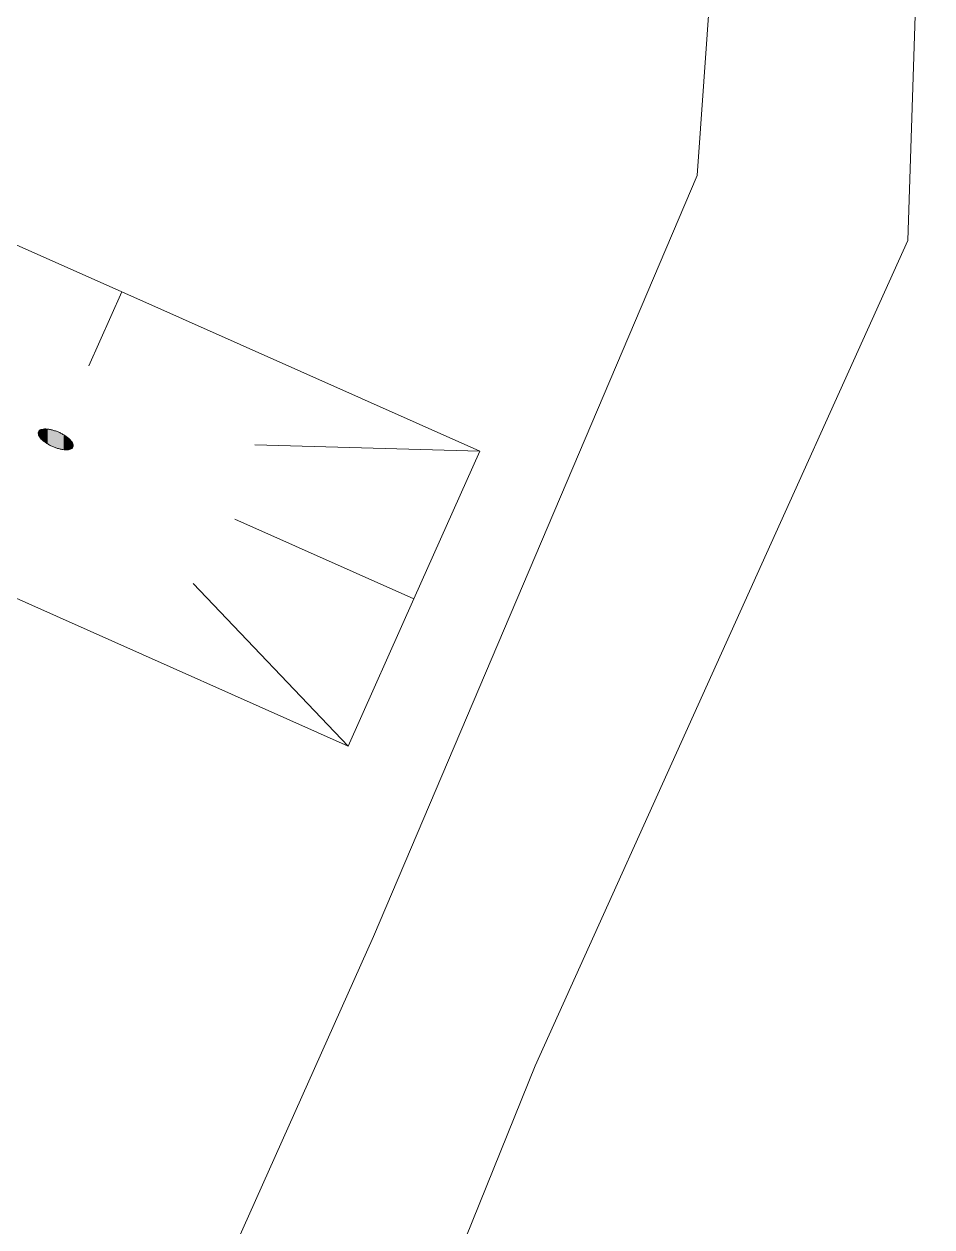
# Model space of a CAD drawing. Extents: x 1000 to 4000, y -5000 to -1000.
# Drawn here: x 1627.06 to 1636.06, y -4050.74 to -4038.81 of the extents above; entities that cross this region are included whole.
import ezdxf

# ---------------------------------------------------------------- set-up
doc = ezdxf.new("R2010")
doc.units = 0
doc.header["$MEASUREMENT"] = 0
doc.layers.add('СЛОЙ_24', color=7, linetype='CONTINUOUS')
doc.layers.add('СЛОЙ_7', color=7, linetype='CONTINUOUS')

msp = doc.modelspace()

# ---------------------------------------------------------------- linework, layer by layer
at = {"layer": 'СЛОЙ_24', "color": 253, "linetype": 'Continuous', "lineweight": 0}
for points in [[(1634.935, -4011.763), (1635.657, -4018.025), (1636.058, -4033.648), (1635.818, -4040.953), (1632.126, -4049.142), (1627.23, -4061.265), (1617.198, -4077.562)], [(1633.961, -4020.397), (1634.156, -4034.291), (1633.731, -4040.311), (1630.521, -4047.858), (1625.465, -4059.177), (1615.513, -4076.037)]]:
    msp.add_lwpolyline(points, dxfattribs=at)
at = {"layer": 'СЛОЙ_7', "color": 253, "linetype": 'Continuous', "lineweight": 0}
for p, q in [((1624.472, -4039.883), (1628.026, -4041.465)), ((1628.026, -4041.465), (1627.7, -4042.198)), ((1628.026, -4041.465), (1631.576, -4043.045)), ((1627.202, -4042.852), (1627.202, -4042.852)), ((1631.576, -4043.045), (1629.345, -4042.983)), ((1630.923, -4044.51), (1631.576, -4043.045)), ((1630.923, -4044.51), (1629.149, -4043.718)), ((1626.722, -4044.39), (1630.272, -4045.97)), ((1630.272, -4045.97), (1628.736, -4044.356)), ((1630.272, -4045.97), (1630.923, -4044.51))]:
    msp.add_line(p, q, dxfattribs=at)
for centre, radius, start, end in [((1627.233, -4042.865), 0.0346, 156.5559, 182.3403), ((1627.252, -4042.864), 0.0533, 182.6824, 202.0684), ((1627.233, -4042.866), 0.0346, 129.6514, 155.4358), ((1627.291, -4042.849), 0.0949, 201.7939, 214.9806), ((1627.245, -4042.88), 0.0533, 109.9233, 129.3093), ((1627.259, -4042.92), 0.0949, 97.0111, 110.1978), ((1627.268, -4042.985), 0.161, 88.0084, 97.2716), ((1627.266, -4043.069), 0.245, 81.1686, 88.1654), ((1627.253, -4043.155), 0.332, 75.5561, 81.2601), ((1627.235, -4043.226), 0.405, 70.6172, 75.6139), ((1627.222, -4043.265), 0.447, 65.977, 70.6593), ((1627.222, -4043.265), 0.447, 61.3324, 66.0147), ((1627.242, -4043.229), 0.405, 56.3778, 61.3745), ((1627.345, -4042.812), 0.161, 214.7201, 223.9833), ((1627.406, -4042.754), 0.245, 223.8263, 230.8231), ((1627.462, -4042.686), 0.332, 230.7316, 236.4356), ((1627.502, -4042.626), 0.405, 236.3778, 241.3745), ((1627.523, -4042.59), 0.447, 241.3324, 246.0147), ((1627.523, -4042.59), 0.447, 245.977, 250.6593), ((1627.283, -4043.169), 0.332, 50.7316, 56.4356), ((1627.338, -4043.101), 0.245, 43.8263, 50.8231), ((1627.399, -4043.043), 0.161, 34.7201, 43.9833), ((1627.454, -4043.006), 0.0949, 21.7939, 34.9806), ((1627.512, -4042.989), 0.0346, 309.6514, 335.4358), ((1627.493, -4042.991), 0.0533, 2.6824, 22.0684), ((1627.511, -4042.99), 0.0346, 336.5559, 2.3403), ((1627.509, -4042.629), 0.405, 250.6172, 255.6139), ((1627.492, -4042.7), 0.332, 255.5561, 261.2601), ((1627.479, -4042.786), 0.245, 261.1686, 268.1654), ((1627.477, -4042.87), 0.161, 268.0084, 277.2716), ((1627.485, -4042.936), 0.0949, 277.0111, 290.1978), ((1627.5, -4042.975), 0.0533, 289.9233, 309.3093)]:
    msp.add_arc(centre, radius, start, end, dxfattribs=at)
for points in [[(1627.2, -4042.874), (1627.199, -4042.859), (1627.2, -4042.858)], [(1627.199, -4042.872), (1627.199, -4042.86), (1627.199, -4042.859)], [(1627.199, -4042.872), (1627.199, -4042.859), (1627.2, -4042.874)], [(1627.199, -4042.871), (1627.199, -4042.861), (1627.199, -4042.86)], [(1627.199, -4042.871), (1627.199, -4042.86), (1627.199, -4042.872)], [(1627.199, -4042.87), (1627.199, -4042.862), (1627.199, -4042.861)], [(1627.199, -4042.87), (1627.199, -4042.861), (1627.199, -4042.871)], [(1627.199, -4042.869), (1627.199, -4042.863), (1627.199, -4042.862)], [(1627.199, -4042.869), (1627.199, -4042.862), (1627.199, -4042.87)], [(1627.199, -4042.868), (1627.199, -4042.864), (1627.199, -4042.863)], [(1627.199, -4042.868), (1627.199, -4042.863), (1627.199, -4042.869)], [(1627.199, -4042.867), (1627.199, -4042.865), (1627.199, -4042.864)], [(1627.199, -4042.867), (1627.199, -4042.864), (1627.199, -4042.868)], [(1627.201, -4042.878), (1627.2, -4042.855), (1627.201, -4042.854)], [(1627.2, -4042.877), (1627.2, -4042.856), (1627.2, -4042.855)], [(1627.2, -4042.877), (1627.2, -4042.855), (1627.201, -4042.878)], [(1627.2, -4042.876), (1627.2, -4042.857), (1627.2, -4042.856)], [(1627.2, -4042.876), (1627.2, -4042.856), (1627.2, -4042.877)], [(1627.2, -4042.874), (1627.2, -4042.858), (1627.2, -4042.857)], [(1627.2, -4042.874), (1627.2, -4042.857), (1627.2, -4042.876)], [(1627.2, -4042.874), (1627.2, -4042.858), (1627.2, -4042.874)], [(1627.201, -4042.881), (1627.201, -4042.853), (1627.201, -4042.852)], [(1627.201, -4042.881), (1627.201, -4042.852), (1627.202, -4042.881)], [(1627.202, -4042.881), (1627.201, -4042.852), (1627.202, -4042.852)], [(1627.201, -4042.879), (1627.201, -4042.854), (1627.201, -4042.853)], [(1627.201, -4042.879), (1627.201, -4042.853), (1627.201, -4042.881)], [(1627.201, -4042.878), (1627.201, -4042.854), (1627.201, -4042.879)], [(1627.203, -4042.885), (1627.202, -4042.85), (1627.203, -4042.849)], [(1627.202, -4042.883), (1627.202, -4042.852), (1627.202, -4042.85)], [(1627.202, -4042.883), (1627.202, -4042.85), (1627.202, -4042.884)], [(1627.202, -4042.884), (1627.202, -4042.85), (1627.202, -4042.85)], [(1627.202, -4042.884), (1627.202, -4042.85), (1627.203, -4042.885)], [(1627.202, -4042.881), (1627.202, -4042.852), (1627.202, -4042.883)], [(1627.204, -4042.888), (1627.203, -4042.848), (1627.204, -4042.847)], [(1627.203, -4042.886), (1627.203, -4042.849), (1627.203, -4042.848)], [(1627.203, -4042.886), (1627.203, -4042.848), (1627.204, -4042.888)], [(1627.203, -4042.885), (1627.203, -4042.849), (1627.203, -4042.886)], [(1627.205, -4042.89), (1627.204, -4042.846), (1627.205, -4042.845)], [(1627.204, -4042.889), (1627.204, -4042.847), (1627.204, -4042.846)], [(1627.204, -4042.889), (1627.204, -4042.846), (1627.205, -4042.89)], [(1627.204, -4042.888), (1627.204, -4042.847), (1627.204, -4042.889)], [(1627.205, -4042.89), (1627.205, -4042.845), (1627.206, -4042.891)], [(1627.206, -4042.891), (1627.205, -4042.845), (1627.206, -4042.845)], [(1627.207, -4042.893), (1627.206, -4042.844), (1627.207, -4042.843)], [(1627.206, -4042.893), (1627.206, -4042.845), (1627.206, -4042.844)], [(1627.206, -4042.893), (1627.206, -4042.844), (1627.207, -4042.893)], [(1627.206, -4042.891), (1627.206, -4042.845), (1627.206, -4042.893)], [(1627.208, -4042.895), (1627.207, -4042.843), (1627.208, -4042.842)], [(1627.207, -4042.893), (1627.207, -4042.843), (1627.208, -4042.895)], [(1627.209, -4042.897), (1627.208, -4042.842), (1627.209, -4042.841)], [(1627.208, -4042.895), (1627.208, -4042.842), (1627.208, -4042.896)], [(1627.208, -4042.896), (1627.208, -4042.842), (1627.208, -4042.842)], [(1627.208, -4042.896), (1627.208, -4042.842), (1627.209, -4042.897)], [(1627.21, -4042.898), (1627.209, -4042.841), (1627.21, -4042.84)], [(1627.209, -4042.897), (1627.209, -4042.841), (1627.21, -4042.898)], [(1627.211, -4042.9), (1627.21, -4042.84), (1627.211, -4042.839)], [(1627.21, -4042.898), (1627.21, -4042.84), (1627.211, -4042.9)], [(1627.212, -4042.903), (1627.211, -4042.839), (1627.212, -4042.838)], [(1627.211, -4042.9), (1627.211, -4042.839), (1627.211, -4042.901)], [(1627.211, -4042.901), (1627.211, -4042.839), (1627.211, -4042.839)], [(1627.211, -4042.901), (1627.211, -4042.839), (1627.212, -4042.903)], [(1627.212, -4042.903), (1627.212, -4042.838), (1627.213, -4042.903)], [(1627.213, -4042.903), (1627.212, -4042.838), (1627.213, -4042.838)], [(1627.214, -4042.905), (1627.213, -4042.838), (1627.214, -4042.837)], [(1627.213, -4042.903), (1627.213, -4042.838), (1627.214, -4042.905)], [(1627.215, -4042.906), (1627.214, -4042.837), (1627.215, -4042.836)], [(1627.214, -4042.905), (1627.214, -4042.837), (1627.215, -4042.906)], [(1627.215, -4042.906), (1627.215, -4042.836), (1627.216, -4042.908)], [(1627.216, -4042.908), (1627.215, -4042.836), (1627.216, -4042.836)], [(1627.217, -4042.909), (1627.216, -4042.836), (1627.217, -4042.835)], [(1627.216, -4042.908), (1627.216, -4042.836), (1627.217, -4042.909)], [(1627.218, -4042.91), (1627.217, -4042.835), (1627.218, -4042.834)], [(1627.217, -4042.909), (1627.217, -4042.835), (1627.218, -4042.91)], [(1627.218, -4042.91), (1627.218, -4042.834), (1627.219, -4042.911)], [(1627.219, -4042.911), (1627.218, -4042.834), (1627.219, -4042.834)], [(1627.22, -4042.913), (1627.219, -4042.834), (1627.22, -4042.833)], [(1627.219, -4042.911), (1627.219, -4042.834), (1627.22, -4042.913)], [(1627.22, -4042.913), (1627.22, -4042.833), (1627.221, -4042.914)], [(1627.221, -4042.914), (1627.22, -4042.833), (1627.221, -4042.833)], [(1627.222, -4042.915), (1627.221, -4042.833), (1627.222, -4042.832)], [(1627.221, -4042.914), (1627.221, -4042.833), (1627.222, -4042.915)], [(1627.222, -4042.915), (1627.222, -4042.832), (1627.223, -4042.916)], [(1627.223, -4042.916), (1627.222, -4042.832), (1627.223, -4042.832)], [(1627.224, -4042.918), (1627.223, -4042.832), (1627.224, -4042.831)], [(1627.223, -4042.916), (1627.223, -4042.832), (1627.224, -4042.918)], [(1627.224, -4042.918), (1627.224, -4042.831), (1627.225, -4042.919)], [(1627.225, -4042.919), (1627.224, -4042.831), (1627.225, -4042.831)], [(1627.227, -4042.921), (1627.225, -4042.831), (1627.227, -4042.83)], [(1627.225, -4042.919), (1627.225, -4042.831), (1627.227, -4042.921)], [(1627.227, -4042.921), (1627.227, -4042.83), (1627.228, -4042.922)], [(1627.228, -4042.922), (1627.227, -4042.83), (1627.228, -4042.83)], [(1627.229, -4042.923), (1627.228, -4042.83), (1627.229, -4042.829)], [(1627.228, -4042.922), (1627.228, -4042.83), (1627.229, -4042.923)], [(1627.229, -4042.923), (1627.229, -4042.829), (1627.23, -4042.924)], [(1627.23, -4042.924), (1627.229, -4042.829), (1627.23, -4042.829)], [(1627.23, -4042.924), (1627.23, -4042.829), (1627.232, -4042.926)], [(1627.232, -4042.926), (1627.23, -4042.829), (1627.232, -4042.829)], [(1627.233, -4042.927), (1627.232, -4042.829), (1627.233, -4042.828)], [(1627.232, -4042.926), (1627.232, -4042.829), (1627.233, -4042.927)], [(1627.233, -4042.927), (1627.233, -4042.828), (1627.234, -4042.928)], [(1627.234, -4042.928), (1627.233, -4042.828), (1627.234, -4042.828)], [(1627.234, -4042.928), (1627.234, -4042.828), (1627.235, -4042.929)], [(1627.235, -4042.929), (1627.234, -4042.828), (1627.235, -4042.828)], [(1627.237, -4042.931), (1627.235, -4042.828), (1627.237, -4042.827)], [(1627.235, -4042.929), (1627.235, -4042.828), (1627.237, -4042.931)], [(1627.237, -4042.931), (1627.237, -4042.827), (1627.238, -4042.932)], [(1627.238, -4042.932), (1627.237, -4042.827), (1627.238, -4042.827)], [(1627.238, -4042.932), (1627.238, -4042.827), (1627.24, -4042.934)], [(1627.24, -4042.934), (1627.238, -4042.827), (1627.24, -4042.827)], [(1627.241, -4042.935), (1627.24, -4042.827), (1627.241, -4042.826)], [(1627.24, -4042.934), (1627.24, -4042.827), (1627.241, -4042.935)], [(1627.241, -4042.935), (1627.241, -4042.826), (1627.243, -4042.936)], [(1627.243, -4042.936), (1627.241, -4042.826), (1627.243, -4042.826)], [(1627.243, -4042.936), (1627.243, -4042.826), (1627.244, -4042.937)], [(1627.244, -4042.937), (1627.243, -4042.826), (1627.244, -4042.826)], [(1627.244, -4042.937), (1627.244, -4042.826), (1627.246, -4042.939)], [(1627.246, -4042.939), (1627.244, -4042.826), (1627.246, -4042.826)], [(1627.247, -4042.94), (1627.246, -4042.826), (1627.247, -4042.825)], [(1627.246, -4042.939), (1627.246, -4042.826), (1627.247, -4042.94)], [(1627.247, -4042.94), (1627.247, -4042.825), (1627.249, -4042.941)], [(1627.249, -4042.941), (1627.247, -4042.825), (1627.249, -4042.825)], [(1627.249, -4042.941), (1627.249, -4042.825), (1627.25, -4042.942)], [(1627.25, -4042.942), (1627.249, -4042.825), (1627.25, -4042.825)], [(1627.25, -4042.942), (1627.25, -4042.825), (1627.252, -4042.944)], [(1627.252, -4042.944), (1627.25, -4042.825), (1627.252, -4042.825)], [(1627.252, -4042.944), (1627.252, -4042.825), (1627.253, -4042.945)], [(1627.253, -4042.945), (1627.252, -4042.825), (1627.253, -4042.825)], [(1627.253, -4042.945), (1627.253, -4042.825), (1627.255, -4042.947)], [(1627.255, -4042.947), (1627.253, -4042.825), (1627.255, -4042.825)], [(1627.256, -4042.948), (1627.255, -4042.825), (1627.256, -4042.824)], [(1627.255, -4042.947), (1627.255, -4042.825), (1627.256, -4042.948)], [(1627.256, -4042.948), (1627.256, -4042.824), (1627.258, -4042.949)], [(1627.258, -4042.949), (1627.256, -4042.824), (1627.258, -4042.824)], [(1627.258, -4042.949), (1627.258, -4042.824), (1627.259, -4042.95)], [(1627.259, -4042.95), (1627.258, -4042.824), (1627.259, -4042.824)], [(1627.259, -4042.95), (1627.259, -4042.824), (1627.262, -4042.952)], [(1627.262, -4042.952), (1627.259, -4042.824), (1627.262, -4042.824)], [(1627.262, -4042.952), (1627.262, -4042.824), (1627.263, -4042.953)], [(1627.263, -4042.953), (1627.262, -4042.824), (1627.263, -4042.824)], [(1627.263, -4042.953), (1627.263, -4042.824), (1627.265, -4042.954)], [(1627.265, -4042.954), (1627.263, -4042.824), (1627.265, -4042.824)], [(1627.265, -4042.954), (1627.265, -4042.824), (1627.266, -4042.955)], [(1627.266, -4042.955), (1627.265, -4042.824), (1627.266, -4042.824)], [(1627.266, -4042.955), (1627.266, -4042.824), (1627.268, -4042.957)], [(1627.268, -4042.957), (1627.266, -4042.824), (1627.268, -4042.824)], [(1627.268, -4042.957), (1627.268, -4042.824), (1627.27, -4042.958)], [(1627.27, -4042.958), (1627.268, -4042.824), (1627.27, -4042.824)], [(1627.27, -4042.958), (1627.27, -4042.824), (1627.272, -4042.959)], [(1627.272, -4042.959), (1627.272, -4042.824), (1627.273, -4042.96)], [(1627.273, -4042.96), (1627.273, -4042.824), (1627.276, -4042.962)], [(1627.276, -4042.962), (1627.276, -4042.824), (1627.277, -4042.963)], [(1627.277, -4042.963), (1627.277, -4042.824), (1627.279, -4042.964)], [(1627.279, -4042.964), (1627.279, -4042.824), (1627.281, -4042.965)], [(1627.281, -4042.965), (1627.281, -4042.824), (1627.283, -4042.967)], [(1627.283, -4042.967), (1627.283, -4042.825), (1627.284, -4042.967)], [(1627.284, -4042.967), (1627.284, -4042.825), (1627.287, -4042.969)], [(1627.287, -4042.969), (1627.287, -4042.825), (1627.288, -4042.97)], [(1627.288, -4042.97), (1627.288, -4042.825), (1627.291, -4042.971)], [(1627.291, -4042.971), (1627.291, -4042.825), (1627.292, -4042.972)], [(1627.292, -4042.972), (1627.292, -4042.825), (1627.294, -4042.974)], [(1627.294, -4042.974), (1627.294, -4042.826), (1627.296, -4042.975)], [(1627.296, -4042.975), (1627.296, -4042.826), (1627.298, -4042.976)], [(1627.298, -4042.976), (1627.298, -4042.826), (1627.3, -4042.977)], [(1627.3, -4042.977), (1627.3, -4042.826), (1627.302, -4042.978)], [(1627.302, -4042.978), (1627.302, -4042.827), (1627.304, -4042.979)], [(1627.304, -4042.979), (1627.304, -4042.827), (1627.306, -4042.981)], [(1627.306, -4042.981), (1627.306, -4042.827), (1627.308, -4042.981)], [(1627.308, -4042.981), (1627.308, -4042.828), (1627.31, -4042.983)], [(1627.31, -4042.983), (1627.31, -4042.828), (1627.312, -4042.984)], [(1627.312, -4042.984), (1627.312, -4042.828), (1627.315, -4042.985)], [(1627.315, -4042.985), (1627.315, -4042.829), (1627.316, -4042.986)], [(1627.316, -4042.986), (1627.316, -4042.829), (1627.319, -4042.987)], [(1627.319, -4042.987), (1627.319, -4042.83), (1627.32, -4042.988)], [(1627.32, -4042.988), (1627.32, -4042.83), (1627.323, -4042.989)], [(1627.323, -4042.989), (1627.323, -4042.83), (1627.324, -4042.99)], [(1627.324, -4042.99), (1627.324, -4042.831), (1627.327, -4042.991)], [(1627.327, -4042.991), (1627.327, -4042.831), (1627.329, -4042.992)], [(1627.329, -4042.992), (1627.329, -4042.832), (1627.331, -4042.993)], [(1627.331, -4042.993), (1627.331, -4042.832), (1627.333, -4042.994)], [(1627.333, -4042.994), (1627.333, -4042.833), (1627.336, -4042.995)], [(1627.336, -4042.995), (1627.336, -4042.833), (1627.337, -4042.996)], [(1627.337, -4042.996), (1627.337, -4042.834), (1627.34, -4042.997)], [(1627.34, -4042.997), (1627.34, -4042.835), (1627.342, -4042.998)], [(1627.342, -4042.998), (1627.342, -4042.835), (1627.344, -4042.999)], [(1627.344, -4042.999), (1627.344, -4042.836), (1627.346, -4043)], [(1627.346, -4043), (1627.346, -4042.836), (1627.349, -4043.001)], [(1627.349, -4043.001), (1627.349, -4042.837), (1627.35, -4043.002)], [(1627.35, -4043.002), (1627.35, -4042.837), (1627.353, -4043.003)], [(1627.353, -4043.003), (1627.353, -4042.838), (1627.355, -4043.004)], [(1627.355, -4043.004), (1627.355, -4042.839), (1627.357, -4043.005)], [(1627.357, -4043.005), (1627.357, -4042.84), (1627.359, -4043.005)], [(1627.359, -4043.005), (1627.359, -4042.84), (1627.362, -4043.006)], [(1627.362, -4043.006), (1627.362, -4042.841), (1627.363, -4043.007)], [(1627.363, -4043.007), (1627.363, -4042.842), (1627.366, -4043.008)], [(1627.366, -4043.008), (1627.366, -4042.842), (1627.368, -4043.009)], [(1627.368, -4043.009), (1627.368, -4042.843), (1627.37, -4043.01)], [(1627.37, -4043.01), (1627.37, -4042.844), (1627.372, -4043.01)], [(1627.372, -4043.01), (1627.372, -4042.845), (1627.375, -4043.011)], [(1627.375, -4043.011), (1627.375, -4042.846), (1627.376, -4043.012)], [(1627.376, -4043.012), (1627.376, -4042.846), (1627.379, -4043.013)], [(1627.379, -4043.013), (1627.379, -4042.847), (1627.381, -4043.013)], [(1627.381, -4043.013), (1627.381, -4042.848), (1627.384, -4043.014)], [(1627.384, -4043.014), (1627.384, -4042.849), (1627.385, -4043.015)], [(1627.385, -4043.015), (1627.385, -4042.85), (1627.388, -4043.016)], [(1627.388, -4043.016), (1627.388, -4042.851), (1627.39, -4043.016)], [(1627.39, -4043.016), (1627.39, -4042.851), (1627.392, -4043.017)], [(1627.392, -4043.017), (1627.392, -4042.852), (1627.394, -4043.017)], [(1627.394, -4043.017), (1627.394, -4042.853), (1627.397, -4043.018)], [(1627.397, -4043.018), (1627.397, -4042.854), (1627.398, -4043.019)], [(1627.398, -4043.019), (1627.398, -4042.855), (1627.401, -4043.02)], [(1627.401, -4043.02), (1627.401, -4042.856), (1627.403, -4043.02)], [(1627.403, -4043.02), (1627.403, -4042.857), (1627.405, -4043.021)], [(1627.405, -4043.021), (1627.405, -4042.858), (1627.407, -4043.021)], [(1627.407, -4043.021), (1627.407, -4042.859), (1627.41, -4043.022)], [(1627.41, -4043.022), (1627.41, -4042.86), (1627.411, -4043.022)], [(1627.411, -4043.022), (1627.411, -4042.861), (1627.414, -4043.023)], [(1627.414, -4043.023), (1627.414, -4042.862), (1627.415, -4043.023)], [(1627.415, -4043.023), (1627.415, -4042.863), (1627.418, -4043.024)], [(1627.418, -4043.024), (1627.418, -4042.864), (1627.42, -4043.024)], [(1627.42, -4043.024), (1627.42, -4042.865), (1627.422, -4043.025)], [(1627.422, -4043.025), (1627.422, -4042.866), (1627.424, -4043.025)], [(1627.424, -4043.025), (1627.424, -4042.867), (1627.426, -4043.026)], [(1627.426, -4043.026), (1627.426, -4042.868), (1627.428, -4043.026)], [(1627.428, -4043.026), (1627.428, -4042.869), (1627.431, -4043.026)], [(1627.431, -4043.026), (1627.431, -4042.87), (1627.432, -4043.027)], [(1627.432, -4043.027), (1627.432, -4042.871), (1627.435, -4043.027)], [(1627.435, -4043.027), (1627.435, -4042.873), (1627.436, -4043.027)], [(1627.436, -4043.027), (1627.436, -4042.873), (1627.439, -4043.028)], [(1627.439, -4043.028), (1627.439, -4042.875), (1627.44, -4043.028)], [(1627.44, -4043.028), (1627.44, -4042.876), (1627.443, -4043.028)], [(1627.443, -4043.028), (1627.443, -4042.877), (1627.444, -4043.029)], [(1627.444, -4043.029), (1627.444, -4042.878), (1627.447, -4043.029)], [(1627.447, -4043.029), (1627.447, -4042.879), (1627.448, -4043.029)], [(1627.448, -4043.029), (1627.448, -4042.88), (1627.451, -4043.03)], [(1627.451, -4043.03), (1627.451, -4042.882), (1627.452, -4043.03)], [(1627.452, -4043.03), (1627.452, -4042.883), (1627.455, -4043.03)], [(1627.455, -4043.03), (1627.455, -4042.884), (1627.456, -4043.03)], [(1627.456, -4043.03), (1627.456, -4042.885), (1627.458, -4043.03)], [(1627.458, -4043.03), (1627.458, -4042.886), (1627.46, -4043.03)], [(1627.46, -4043.03), (1627.46, -4042.887), (1627.462, -4043.031)], [(1627.462, -4043.031), (1627.462, -4042.889), (1627.464, -4043.031)], [(1627.464, -4043.031), (1627.464, -4042.89), (1627.466, -4043.031)], [(1627.466, -4043.031), (1627.466, -4042.891), (1627.467, -4043.031)], [(1627.467, -4043.031), (1627.467, -4042.892), (1627.47, -4043.031)], [(1627.47, -4043.031), (1627.47, -4042.894), (1627.471, -4043.031)], [(1627.471, -4043.031), (1627.471, -4042.895), (1627.473, -4043.031)], [(1627.473, -4043.031), (1627.473, -4042.896), (1627.474, -4043.031)], [(1627.474, -4043.031), (1627.474, -4042.897), (1627.477, -4043.031)]]:
    msp.add_solid(points, dxfattribs=at)
at = {"layer": 'СЛОЙ_7', "color": 253, "linetype": 'Continuous', "lineweight": 0, "extrusion": (0, 0, -1)}
for points in [[(-1627.272, -4042.959), (-1627.27, -4042.824), (-1627.272, -4042.824)], [(-1627.273, -4042.96), (-1627.272, -4042.824), (-1627.273, -4042.824)], [(-1627.276, -4042.962), (-1627.273, -4042.824), (-1627.276, -4042.824)], [(-1627.277, -4042.963), (-1627.276, -4042.824), (-1627.277, -4042.824)], [(-1627.279, -4042.964), (-1627.277, -4042.824), (-1627.279, -4042.824)], [(-1627.281, -4042.965), (-1627.279, -4042.824), (-1627.281, -4042.824)], [(-1627.283, -4042.967), (-1627.281, -4042.824), (-1627.283, -4042.825)], [(-1627.284, -4042.967), (-1627.283, -4042.825), (-1627.284, -4042.825)], [(-1627.287, -4042.969), (-1627.284, -4042.825), (-1627.287, -4042.825)], [(-1627.288, -4042.97), (-1627.287, -4042.825), (-1627.288, -4042.825)], [(-1627.291, -4042.971), (-1627.288, -4042.825), (-1627.291, -4042.825)], [(-1627.292, -4042.972), (-1627.291, -4042.825), (-1627.292, -4042.825)], [(-1627.294, -4042.974), (-1627.292, -4042.825), (-1627.294, -4042.826)], [(-1627.296, -4042.975), (-1627.294, -4042.826), (-1627.296, -4042.826)], [(-1627.298, -4042.976), (-1627.296, -4042.826), (-1627.298, -4042.826)], [(-1627.3, -4042.977), (-1627.298, -4042.826), (-1627.3, -4042.826)], [(-1627.302, -4042.978), (-1627.3, -4042.826), (-1627.302, -4042.827)], [(-1627.304, -4042.979), (-1627.302, -4042.827), (-1627.304, -4042.827)], [(-1627.306, -4042.981), (-1627.304, -4042.827), (-1627.306, -4042.827)], [(-1627.308, -4042.981), (-1627.306, -4042.827), (-1627.308, -4042.828)], [(-1627.31, -4042.983), (-1627.308, -4042.828), (-1627.31, -4042.828)], [(-1627.312, -4042.984), (-1627.31, -4042.828), (-1627.312, -4042.828)], [(-1627.315, -4042.985), (-1627.312, -4042.828), (-1627.315, -4042.829)], [(-1627.316, -4042.986), (-1627.315, -4042.829), (-1627.316, -4042.829)], [(-1627.319, -4042.987), (-1627.316, -4042.829), (-1627.319, -4042.83)], [(-1627.32, -4042.988), (-1627.319, -4042.83), (-1627.32, -4042.83)], [(-1627.323, -4042.989), (-1627.32, -4042.83), (-1627.323, -4042.83)], [(-1627.324, -4042.99), (-1627.323, -4042.83), (-1627.324, -4042.831)], [(-1627.327, -4042.991), (-1627.324, -4042.831), (-1627.327, -4042.831)], [(-1627.329, -4042.992), (-1627.327, -4042.831), (-1627.329, -4042.832)], [(-1627.331, -4042.993), (-1627.329, -4042.832), (-1627.331, -4042.832)], [(-1627.333, -4042.994), (-1627.331, -4042.832), (-1627.333, -4042.833)], [(-1627.336, -4042.995), (-1627.333, -4042.833), (-1627.336, -4042.833)], [(-1627.337, -4042.996), (-1627.336, -4042.833), (-1627.337, -4042.834)], [(-1627.34, -4042.997), (-1627.337, -4042.834), (-1627.34, -4042.835)], [(-1627.342, -4042.998), (-1627.34, -4042.835), (-1627.342, -4042.835)], [(-1627.344, -4042.999), (-1627.342, -4042.835), (-1627.344, -4042.836)], [(-1627.346, -4043), (-1627.344, -4042.836), (-1627.346, -4042.836)], [(-1627.349, -4043.001), (-1627.346, -4042.836), (-1627.349, -4042.837)], [(-1627.35, -4043.002), (-1627.349, -4042.837), (-1627.35, -4042.837)], [(-1627.353, -4043.003), (-1627.35, -4042.837), (-1627.353, -4042.838)], [(-1627.355, -4043.004), (-1627.353, -4042.838), (-1627.355, -4042.839)], [(-1627.357, -4043.005), (-1627.355, -4042.839), (-1627.357, -4042.84)], [(-1627.359, -4043.005), (-1627.357, -4042.84), (-1627.359, -4042.84)], [(-1627.362, -4043.006), (-1627.359, -4042.84), (-1627.362, -4042.841)], [(-1627.363, -4043.007), (-1627.362, -4042.841), (-1627.363, -4042.842)], [(-1627.366, -4043.008), (-1627.363, -4042.842), (-1627.366, -4042.842)], [(-1627.368, -4043.009), (-1627.366, -4042.842), (-1627.368, -4042.843)], [(-1627.37, -4043.01), (-1627.368, -4042.843), (-1627.37, -4042.844)], [(-1627.372, -4043.01), (-1627.37, -4042.844), (-1627.372, -4042.845)], [(-1627.375, -4043.011), (-1627.372, -4042.845), (-1627.375, -4042.846)], [(-1627.376, -4043.012), (-1627.375, -4042.846), (-1627.376, -4042.846)], [(-1627.379, -4043.013), (-1627.376, -4042.846), (-1627.379, -4042.847)], [(-1627.381, -4043.013), (-1627.379, -4042.847), (-1627.381, -4042.848)], [(-1627.384, -4043.014), (-1627.381, -4042.848), (-1627.384, -4042.849)], [(-1627.385, -4043.015), (-1627.384, -4042.849), (-1627.385, -4042.85)], [(-1627.388, -4043.016), (-1627.385, -4042.85), (-1627.388, -4042.851)], [(-1627.39, -4043.016), (-1627.388, -4042.851), (-1627.39, -4042.851)], [(-1627.392, -4043.017), (-1627.39, -4042.851), (-1627.392, -4042.852)], [(-1627.394, -4043.017), (-1627.392, -4042.852), (-1627.394, -4042.853)], [(-1627.397, -4043.018), (-1627.394, -4042.853), (-1627.397, -4042.854)], [(-1627.398, -4043.019), (-1627.397, -4042.854), (-1627.398, -4042.855)], [(-1627.401, -4043.02), (-1627.398, -4042.855), (-1627.401, -4042.856)], [(-1627.403, -4043.02), (-1627.401, -4042.856), (-1627.403, -4042.857)], [(-1627.405, -4043.021), (-1627.403, -4042.857), (-1627.405, -4042.858)], [(-1627.407, -4043.021), (-1627.405, -4042.858), (-1627.407, -4042.859)], [(-1627.41, -4043.022), (-1627.407, -4042.859), (-1627.41, -4042.86)], [(-1627.411, -4043.022), (-1627.41, -4042.86), (-1627.411, -4042.861)], [(-1627.414, -4043.023), (-1627.411, -4042.861), (-1627.414, -4042.862)], [(-1627.415, -4043.023), (-1627.414, -4042.862), (-1627.415, -4042.863)], [(-1627.418, -4043.024), (-1627.415, -4042.863), (-1627.418, -4042.864)], [(-1627.42, -4043.024), (-1627.418, -4042.864), (-1627.42, -4042.865)], [(-1627.422, -4043.025), (-1627.42, -4042.865), (-1627.422, -4042.866)], [(-1627.424, -4043.025), (-1627.422, -4042.866), (-1627.424, -4042.867)], [(-1627.426, -4043.026), (-1627.424, -4042.867), (-1627.426, -4042.868)], [(-1627.428, -4043.026), (-1627.426, -4042.868), (-1627.428, -4042.869)], [(-1627.431, -4043.026), (-1627.428, -4042.869), (-1627.431, -4042.87)], [(-1627.432, -4043.027), (-1627.431, -4042.87), (-1627.432, -4042.871)], [(-1627.435, -4043.027), (-1627.432, -4042.871), (-1627.435, -4042.873)], [(-1627.436, -4043.027), (-1627.435, -4042.873), (-1627.436, -4042.873)], [(-1627.439, -4043.028), (-1627.436, -4042.873), (-1627.439, -4042.875)], [(-1627.44, -4043.028), (-1627.439, -4042.875), (-1627.44, -4042.876)], [(-1627.443, -4043.028), (-1627.44, -4042.876), (-1627.443, -4042.877)], [(-1627.444, -4043.029), (-1627.443, -4042.877), (-1627.444, -4042.878)], [(-1627.447, -4043.029), (-1627.444, -4042.878), (-1627.447, -4042.879)], [(-1627.448, -4043.029), (-1627.447, -4042.879), (-1627.448, -4042.88)], [(-1627.451, -4043.03), (-1627.448, -4042.88), (-1627.451, -4042.882)], [(-1627.452, -4043.03), (-1627.451, -4042.882), (-1627.452, -4042.883)], [(-1627.455, -4043.03), (-1627.452, -4042.883), (-1627.455, -4042.884)], [(-1627.456, -4043.03), (-1627.455, -4042.884), (-1627.456, -4042.885)], [(-1627.458, -4043.03), (-1627.456, -4042.885), (-1627.458, -4042.886)], [(-1627.46, -4043.03), (-1627.458, -4042.886), (-1627.46, -4042.887)], [(-1627.462, -4043.031), (-1627.46, -4042.887), (-1627.462, -4042.889)], [(-1627.464, -4043.031), (-1627.462, -4042.889), (-1627.464, -4042.89)], [(-1627.466, -4043.031), (-1627.464, -4042.89), (-1627.466, -4042.891)], [(-1627.467, -4043.031), (-1627.466, -4042.891), (-1627.467, -4042.892)], [(-1627.47, -4043.031), (-1627.467, -4042.892), (-1627.47, -4042.894)], [(-1627.471, -4043.031), (-1627.47, -4042.894), (-1627.471, -4042.895)], [(-1627.473, -4043.031), (-1627.471, -4042.895), (-1627.473, -4042.896)], [(-1627.474, -4043.031), (-1627.473, -4042.896), (-1627.474, -4042.897)], [(-1627.477, -4043.031), (-1627.474, -4042.897), (-1627.477, -4042.899)], [(-1627.477, -4043.031), (-1627.477, -4042.899), (-1627.478, -4043.031)], [(-1627.478, -4043.031), (-1627.477, -4042.899), (-1627.478, -4042.9)], [(-1627.478, -4043.031), (-1627.478, -4042.9), (-1627.48, -4043.031)], [(-1627.48, -4043.031), (-1627.478, -4042.9), (-1627.48, -4042.901)], [(-1627.48, -4043.031), (-1627.48, -4042.901), (-1627.481, -4043.031)], [(-1627.481, -4043.031), (-1627.48, -4042.901), (-1627.481, -4042.902)], [(-1627.481, -4043.031), (-1627.481, -4042.902), (-1627.484, -4043.031)], [(-1627.484, -4043.031), (-1627.481, -4042.902), (-1627.484, -4042.904)], [(-1627.484, -4043.031), (-1627.484, -4042.904), (-1627.485, -4043.031)], [(-1627.485, -4043.031), (-1627.484, -4042.904), (-1627.485, -4042.905)], [(-1627.485, -4043.031), (-1627.485, -4042.905), (-1627.487, -4043.031)], [(-1627.487, -4043.031), (-1627.485, -4042.905), (-1627.487, -4042.906)], [(-1627.487, -4043.031), (-1627.487, -4042.906), (-1627.488, -4043.031)], [(-1627.488, -4043.031), (-1627.487, -4042.906), (-1627.488, -4042.907)], [(-1627.488, -4043.031), (-1627.488, -4042.907), (-1627.49, -4043.031)], [(-1627.49, -4043.031), (-1627.488, -4042.907), (-1627.49, -4042.909)], [(-1627.49, -4043.031), (-1627.49, -4042.909), (-1627.491, -4043.03)], [(-1627.491, -4043.03), (-1627.49, -4042.909), (-1627.491, -4042.91)], [(-1627.491, -4043.03), (-1627.491, -4042.91), (-1627.493, -4043.03)], [(-1627.493, -4043.03), (-1627.491, -4042.91), (-1627.493, -4042.911)], [(-1627.493, -4043.03), (-1627.493, -4042.911), (-1627.494, -4043.03)], [(-1627.494, -4043.03), (-1627.493, -4042.911), (-1627.494, -4042.912)], [(-1627.494, -4043.03), (-1627.494, -4042.912), (-1627.496, -4043.03)], [(-1627.496, -4043.03), (-1627.494, -4042.912), (-1627.496, -4042.914)], [(-1627.496, -4043.03), (-1627.496, -4042.914), (-1627.498, -4043.03)], [(-1627.498, -4043.03), (-1627.496, -4042.914), (-1627.498, -4042.915)], [(-1627.498, -4043.03), (-1627.498, -4042.915), (-1627.499, -4043.029)], [(-1627.499, -4043.029), (-1627.498, -4042.915), (-1627.499, -4042.917)], [(-1627.499, -4043.029), (-1627.499, -4042.917), (-1627.501, -4043.029)], [(-1627.501, -4043.029), (-1627.499, -4042.917), (-1627.501, -4042.918)], [(-1627.501, -4043.029), (-1627.501, -4042.918), (-1627.502, -4043.029)], [(-1627.502, -4043.029), (-1627.501, -4042.918), (-1627.502, -4042.919)], [(-1627.502, -4043.029), (-1627.502, -4042.919), (-1627.503, -4043.029)], [(-1627.503, -4043.029), (-1627.502, -4042.919), (-1627.503, -4042.92)], [(-1627.503, -4043.029), (-1627.503, -4042.92), (-1627.505, -4043.028)], [(-1627.505, -4043.028), (-1627.503, -4042.92), (-1627.505, -4042.922)], [(-1627.505, -4043.028), (-1627.505, -4042.922), (-1627.506, -4043.028)], [(-1627.506, -4043.028), (-1627.505, -4042.922), (-1627.506, -4042.923)], [(-1627.506, -4043.028), (-1627.506, -4042.923), (-1627.508, -4043.028)], [(-1627.508, -4043.028), (-1627.506, -4042.923), (-1627.508, -4042.924)], [(-1627.508, -4043.028), (-1627.508, -4042.924), (-1627.509, -4043.028)], [(-1627.509, -4043.028), (-1627.508, -4042.924), (-1627.509, -4042.925)], [(-1627.509, -4043.028), (-1627.509, -4042.925), (-1627.511, -4043.027)], [(-1627.511, -4043.027), (-1627.509, -4042.925), (-1627.511, -4042.927)], [(-1627.511, -4043.027), (-1627.511, -4042.927), (-1627.512, -4043.027)], [(-1627.512, -4043.027), (-1627.511, -4042.927), (-1627.512, -4042.928)], [(-1627.512, -4043.027), (-1627.512, -4042.928), (-1627.513, -4043.026)], [(-1627.513, -4043.026), (-1627.512, -4042.928), (-1627.513, -4042.93)], [(-1627.513, -4043.026), (-1627.513, -4042.93), (-1627.514, -4043.026)], [(-1627.514, -4043.026), (-1627.513, -4042.93), (-1627.514, -4042.931)], [(-1627.514, -4043.026), (-1627.514, -4042.931), (-1627.516, -4043.026)], [(-1627.516, -4043.026), (-1627.514, -4042.931), (-1627.516, -4042.932)], [(-1627.516, -4043.026), (-1627.516, -4042.932), (-1627.517, -4043.025)], [(-1627.517, -4043.025), (-1627.516, -4042.932), (-1627.517, -4042.933)], [(-1627.517, -4043.025), (-1627.517, -4042.933), (-1627.518, -4043.025)], [(-1627.518, -4043.025), (-1627.517, -4042.933), (-1627.518, -4042.935)], [(-1627.518, -4043.025), (-1627.518, -4042.935), (-1627.519, -4043.024)], [(-1627.519, -4043.024), (-1627.518, -4042.935), (-1627.519, -4042.936)], [(-1627.519, -4043.024), (-1627.519, -4042.936), (-1627.521, -4043.024)], [(-1627.521, -4043.024), (-1627.519, -4042.936), (-1627.521, -4042.937)], [(-1627.521, -4043.024), (-1627.521, -4042.937), (-1627.521, -4043.023)], [(-1627.521, -4043.023), (-1627.521, -4042.937), (-1627.521, -4042.938)], [(-1627.521, -4043.023), (-1627.521, -4042.938), (-1627.523, -4043.023)], [(-1627.523, -4043.023), (-1627.521, -4042.938), (-1627.523, -4042.94)], [(-1627.523, -4043.023), (-1627.523, -4042.94), (-1627.524, -4043.022)], [(-1627.524, -4043.022), (-1627.523, -4042.94), (-1627.524, -4042.941)], [(-1627.524, -4043.022), (-1627.524, -4042.941), (-1627.525, -4043.022)], [(-1627.525, -4043.022), (-1627.524, -4042.941), (-1627.525, -4042.943)], [(-1627.525, -4043.022), (-1627.525, -4042.943), (-1627.526, -4043.021)], [(-1627.526, -4043.021), (-1627.525, -4042.943), (-1627.526, -4042.944)], [(-1627.526, -4043.021), (-1627.526, -4042.944), (-1627.527, -4043.021)], [(-1627.527, -4043.021), (-1627.526, -4042.944), (-1627.527, -4042.945)], [(-1627.527, -4043.021), (-1627.527, -4042.945), (-1627.528, -4043.02)], [(-1627.528, -4043.02), (-1627.527, -4042.945), (-1627.528, -4042.946)], [(-1627.528, -4043.02), (-1627.528, -4042.946), (-1627.529, -4043.019)], [(-1627.529, -4043.019), (-1627.528, -4042.946), (-1627.529, -4042.948)], [(-1627.529, -4043.019), (-1627.529, -4042.948), (-1627.53, -4043.019)], [(-1627.53, -4043.019), (-1627.529, -4042.948), (-1627.53, -4042.949)], [(-1627.53, -4043.019), (-1627.53, -4042.949), (-1627.531, -4043.018)], [(-1627.531, -4043.018), (-1627.53, -4042.949), (-1627.531, -4042.95)], [(-1627.531, -4043.018), (-1627.531, -4042.95), (-1627.531, -4043.018)], [(-1627.531, -4043.018), (-1627.531, -4042.95), (-1627.531, -4042.951)], [(-1627.531, -4043.018), (-1627.531, -4042.951), (-1627.532, -4043.017)], [(-1627.532, -4043.017), (-1627.531, -4042.951), (-1627.532, -4042.953)], [(-1627.532, -4043.017), (-1627.532, -4042.953), (-1627.533, -4043.016)], [(-1627.533, -4043.016), (-1627.532, -4042.953), (-1627.533, -4042.954)], [(-1627.533, -4043.016), (-1627.533, -4042.954), (-1627.534, -4043.015)], [(-1627.534, -4043.015), (-1627.533, -4042.954), (-1627.534, -4042.955)], [(-1627.534, -4043.015), (-1627.534, -4042.955), (-1627.535, -4043.015)], [(-1627.535, -4043.015), (-1627.534, -4042.955), (-1627.535, -4042.956)], [(-1627.535, -4043.015), (-1627.535, -4042.956), (-1627.536, -4043.014)], [(-1627.536, -4043.014), (-1627.535, -4042.956), (-1627.536, -4042.958)], [(-1627.536, -4043.014), (-1627.536, -4042.958), (-1627.536, -4043.013)], [(-1627.536, -4043.013), (-1627.536, -4042.958), (-1627.536, -4042.959)], [(-1627.536, -4043.013), (-1627.536, -4042.959), (-1627.537, -4043.013)], [(-1627.537, -4043.013), (-1627.536, -4042.959), (-1627.537, -4042.96)], [(-1627.537, -4043.013), (-1627.537, -4042.96), (-1627.538, -4043.012)], [(-1627.538, -4043.012), (-1627.537, -4042.96), (-1627.538, -4042.961)], [(-1627.538, -4043.012), (-1627.538, -4042.961), (-1627.538, -4043.011)], [(-1627.538, -4043.011), (-1627.538, -4042.961), (-1627.538, -4042.963)], [(-1627.538, -4043.011), (-1627.538, -4042.963), (-1627.539, -4043.01)], [(-1627.539, -4043.01), (-1627.538, -4042.963), (-1627.539, -4042.964)], [(-1627.539, -4043.01), (-1627.539, -4042.964), (-1627.54, -4043.009)], [(-1627.54, -4043.009), (-1627.539, -4042.964), (-1627.54, -4042.965)], [(-1627.54, -4043.009), (-1627.54, -4042.965), (-1627.54, -4043.009)], [(-1627.54, -4043.009), (-1627.54, -4042.965), (-1627.54, -4042.966)], [(-1627.54, -4043.009), (-1627.54, -4042.966), (-1627.541, -4043.008)], [(-1627.541, -4043.008), (-1627.54, -4042.966), (-1627.541, -4042.968)], [(-1627.541, -4043.008), (-1627.541, -4042.968), (-1627.541, -4043.007)], [(-1627.541, -4043.007), (-1627.541, -4042.968), (-1627.541, -4042.969)], [(-1627.541, -4043.007), (-1627.541, -4042.969), (-1627.542, -4043.006)], [(-1627.542, -4043.006), (-1627.541, -4042.969), (-1627.542, -4042.97)], [(-1627.542, -4043.006), (-1627.542, -4042.97), (-1627.542, -4043.006)], [(-1627.542, -4043.006), (-1627.542, -4042.97), (-1627.542, -4042.971)], [(-1627.542, -4043.006), (-1627.542, -4042.971), (-1627.543, -4043.004)], [(-1627.543, -4043.004), (-1627.542, -4042.971), (-1627.543, -4042.973)], [(-1627.543, -4043.004), (-1627.543, -4042.973), (-1627.543, -4043.004)], [(-1627.543, -4043.004), (-1627.543, -4042.973), (-1627.543, -4042.973)], [(-1627.543, -4043.004), (-1627.543, -4042.973), (-1627.543, -4043.003)], [(-1627.543, -4043.003), (-1627.543, -4042.973), (-1627.543, -4042.975)], [(-1627.543, -4043.003), (-1627.543, -4042.975), (-1627.544, -4043.002)], [(-1627.544, -4043.002), (-1627.543, -4042.975), (-1627.544, -4042.976)], [(-1627.544, -4043.002), (-1627.544, -4042.976), (-1627.544, -4043.001)], [(-1627.544, -4043.001), (-1627.544, -4042.976), (-1627.544, -4042.977)], [(-1627.544, -4043.001), (-1627.544, -4042.977), (-1627.544, -4043)], [(-1627.544, -4043), (-1627.544, -4042.977), (-1627.544, -4042.978)], [(-1627.544, -4043), (-1627.544, -4042.978), (-1627.545, -4042.999)], [(-1627.545, -4042.999), (-1627.544, -4042.978), (-1627.545, -4042.979)], [(-1627.545, -4042.999), (-1627.545, -4042.979), (-1627.545, -4042.998)], [(-1627.545, -4042.998), (-1627.545, -4042.979), (-1627.545, -4042.98)], [(-1627.545, -4042.998), (-1627.545, -4042.98), (-1627.545, -4042.997)], [(-1627.545, -4042.997), (-1627.545, -4042.98), (-1627.545, -4042.982)], [(-1627.545, -4042.997), (-1627.545, -4042.982), (-1627.545, -4042.996)], [(-1627.545, -4042.996), (-1627.545, -4042.982), (-1627.545, -4042.983)], [(-1627.545, -4042.996), (-1627.545, -4042.983), (-1627.546, -4042.995)], [(-1627.546, -4042.995), (-1627.545, -4042.983), (-1627.546, -4042.984)], [(-1627.546, -4042.995), (-1627.546, -4042.984), (-1627.546, -4042.994)], [(-1627.546, -4042.994), (-1627.546, -4042.984), (-1627.546, -4042.985)], [(-1627.546, -4042.994), (-1627.546, -4042.985), (-1627.546, -4042.993)], [(-1627.546, -4042.993), (-1627.546, -4042.985), (-1627.546, -4042.986)], [(-1627.546, -4042.993), (-1627.546, -4042.986), (-1627.546, -4042.992)], [(-1627.546, -4042.992), (-1627.546, -4042.986), (-1627.546, -4042.987)], [(-1627.546, -4042.992), (-1627.546, -4042.987), (-1627.546, -4042.991)], [(-1627.546, -4042.991), (-1627.546, -4042.987), (-1627.546, -4042.989)], [(-1627.546, -4042.991), (-1627.546, -4042.989), (-1627.546, -4042.989)]]:
    msp.add_solid(points, dxfattribs=at)

doc.saveas('drawing.dxf')
